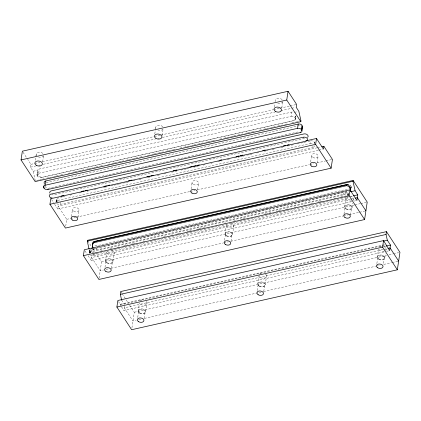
<?xml version="1.0" encoding="UTF-8"?>
<svg xmlns="http://www.w3.org/2000/svg" width="421" height="421" viewBox="0 0 421 421"><rect width="100%" height="100%" fill="white"/><g stroke="black" fill="none" stroke-linecap="round" stroke-linejoin="round"><path stroke-width="0.32" stroke-dasharray="2.1 1.58" d="M37.569 170.8L36.969 175.01M56.403 199.17L55.982 202.185M89.873 250.558L89.457 253.574A2.942 1.947 8.5 0 1 91.152 251.826L343.562 194.918A2.942 1.947 8.5 0 1 346.341 195.27M35.269 180.767L33.164 171.258L30.512 167.179L30.933 164.358L27.718 159.417M35.327 160.222L36.169 154.602M294.168 120.232C296.263 120.259 295.995 112.196 295.263 118.106A2.942 1.947 8.5 0 1 293.832 120.585L41.421 177.494A2.942 1.947 8.5 0 1 37.543 176.215L37.232 175.741L37.679 172.752A5.226 4.831 78.9 0 1 37.653 170.242M37.543 176.215L37.906 173.768L37.679 172.752M37.232 175.741A2.942 1.947 8.5 0 1 38.669 173.263L39.306 168.989L291.716 112.075A2.942 1.947 8.5 0 1 293.705 112.133M42.663 161.817L43.595 155.575M41.421 177.494L293.832 120.585M48.083 188.366L299.242 131.668M56.403 201.87L56.64 200.301A2.942 1.947 8.5 0 1 56.819 198.454M56.53 202.059L56.64 200.301M55.982 201.991A2.942 1.947 8.5 0 1 57.682 200.438L58.072 197.817L59.966 197.391M318.313 150.255L57.74 209.005L58.161 206.164L316.818 147.845M56.809 203.601A2.942 1.947 8.5 0 0 60.256 204.39L60.645 201.77M65.713 226.193L66.739 219.33L58.161 206.164M71.423 216.462L72.449 209.6M77.906 217.394L79.022 209.905M89.457 253.379L89.973 249.906M89.878 253.258L90.11 251.69A2.942 1.947 8.5 0 1 90.862 249.442M90.078 252.921L90.236 251.874A2.942 1.947 8.5 0 0 92.167 253.116M91.152 251.826L91.546 249.206M351.782 201.643L91.21 260.394L92.057 254.731M90.478 255.147A2.942 1.947 8.5 0 0 93.725 255.779L94.115 253.158M92.904 248.943A2.942 1.947 8.5 0 0 96.546 249.927L96.867 247.79M99.093 278.207L101.519 261.983L95.525 252.784M105.45 260.967L106.755 252.232M104.992 267.23L105.924 260.988M111.47 268.156L112.496 261.294M112.97 261.315L114.275 252.579M121.248 306.372L118.559 301.573M383.899 251.937L123.963 310.54L124.627 306.12M154.796 133.889L155.449 129.521M155.544 128.894L155.728 127.647M131.926 327.843L134.257 312.245L128.931 304.073M162.132 135.483L163.064 129.242M138.183 311.224L139.398 303.115M137.725 317.487L138.662 311.251M144.208 318.418L145.234 311.551M145.708 311.577L147.013 302.836M191.081 188.882L192.013 182.64M197.56 189.813L198.586 182.946M225.009 234.008L226.314 225.272M224.551 240.27L225.488 234.029M231.034 241.201L232.06 234.334M232.534 234.36L233.839 225.619M274.36 106.929L274.829 103.808M281.791 107.902L282.817 101.04M257.747 284.27L259.052 275.534M257.289 290.532L258.22 284.291M263.767 291.458L264.793 284.596M265.272 284.617L266.577 275.881M38.669 173.263L291.079 116.354L291.716 112.075M295.263 118.106L294.958 117.633L295.321 115.207M295.531 118.838L295.71 117.617L295.489 118.711M57.682 200.438L310.093 143.529L310.482 140.909A2.942 1.947 8.5 0 1 314.366 142.193L314.487 142.377A2.942 1.947 8.5 0 1 314.75 143.114M60.256 204.39L312.666 147.482L313.056 144.861M310.645 161.927L311.577 155.686M314.129 143.766L314.366 142.193M314.329 143.429L314.487 142.377M317.124 162.853L318.15 155.991M343.562 194.918L343.957 192.297A2.942 1.947 8.5 0 1 347.835 193.581L347.962 193.765A2.942 1.947 8.5 0 1 348.046 195.276M344.573 207.053L345.878 198.317M93.725 255.779L346.136 198.87L346.525 196.249M344.02 213.936L345.046 207.074M347.604 195.149L347.835 193.581M347.725 195.339L347.962 193.765M347.967 196.423L348.325 194.044M350.656 186.25L350.725 185.793A2.942 1.947 8.5 0 0 349.862 184.993M350.993 186.508L350.725 185.793M351.135 188.066L351.293 186.998M350.504 214.868L351.619 207.379M352.098 207.4L352.751 203.033M353.119 200.538L353.403 198.665M377.311 257.31L378.521 249.2M376.853 263.572L377.784 257.331M384.357 257.636L383.331 264.504L391.604 262.662M384.831 257.663L385.394 253.916M385.857 250.795L386.136 248.922M30.933 164.358L34.133 163.632M34.775 163.49L39.895 162.338M42.458 161.759L153.854 136.641M154.496 136.499L160.259 135.199M160.901 135.052L272.94 109.792M273.582 109.649L279.339 108.35M279.981 108.202L289.585 106.039M290.227 105.897L295.989 104.597M30.512 167.179L35.632 166.027M38.832 165.306L40.111 165.016M43.316 164.295L155.354 139.03M157.917 138.456L159.196 138.167M162.395 137.446L275.076 112.039M280.839 110.739L291.085 108.429M291.721 108.286L294.926 107.566M33.164 171.258L37.664 170.247A2.942 1.947 8.5 0 1 39.306 168.989M294.368 112.37L297.736 111.607M36.548 180.477L39.111 179.899M39.748 179.756L41.668 179.32M42.311 179.178L46.152 178.309M46.794 178.167L48.715 177.736M49.352 177.588L53.193 176.725M53.835 176.578L55.756 176.146M56.398 176.004L60.24 175.136M60.877 174.994L62.797 174.557M67.918 173.405L71.759 172.536M72.401 172.394L74.322 171.963M74.964 171.815L78.806 170.947M79.443 170.805L81.364 170.373M82.006 170.226L85.847 169.363M86.489 169.216L88.41 168.784M89.047 168.642L92.888 167.774M93.53 167.632L95.451 167.195M96.088 167.053L99.93 166.184M100.572 166.042L102.492 165.611M107.613 164.453L111.454 163.59M112.097 163.443L114.017 163.011M114.659 162.864L118.501 162.001M119.138 161.853L121.059 161.422M121.701 161.28L125.542 160.412M126.179 160.269L128.1 159.833M128.742 159.691L132.583 158.822M133.225 158.68L135.146 158.249M135.783 158.101L139.625 157.238M140.267 157.091L142.187 156.659M147.308 155.507L151.15 154.639M151.792 154.496L153.712 154.06M154.349 153.918L158.191 153.049M158.833 152.907L160.754 152.47M161.396 152.328L165.237 151.46M165.874 151.318L167.795 150.886M168.437 150.739L172.278 149.876M172.92 149.729L174.841 149.297M179.962 148.145L183.803 147.276M184.44 147.134L186.361 146.697M187.003 146.555L190.845 145.687M191.487 145.545L193.407 145.113M194.044 144.966L197.886 144.103M198.528 143.956L200.449 143.524M201.091 143.377L204.927 142.514M205.569 142.366L207.49 141.935M208.132 141.793L211.974 140.924M212.61 140.782L214.531 140.346M219.657 139.193L223.498 138.325M224.135 138.183L226.056 137.751M226.698 137.604L230.54 136.741M231.176 136.593L233.097 136.162M233.739 136.015L237.581 135.152M238.223 135.004L240.144 134.573M240.78 134.431L244.622 133.562M245.264 133.42L247.185 132.983M247.827 132.841L251.669 131.973M252.305 131.831L254.226 131.399M259.347 130.242L263.188 129.379M263.83 129.231L265.751 128.8M266.393 128.658L270.235 127.789M270.871 127.647L272.792 127.21M273.434 127.068L277.276 126.2M277.918 126.058L279.839 125.626M280.475 125.479L284.317 124.616M284.959 124.469L286.88 124.037M292 122.879L295.842 122.016M296.484 121.869L298.405 121.437M46.126 182.703L296.726 126.2M297.368 126.058L301.215 125.19M304.53 138.33L54.014 194.812A2.942 1.947 8.5 0 1 51.778 194.681M60.598 197.249L62.487 196.823M63.118 196.681L65.013 196.254M70.06 195.118L71.954 194.686M79.527 192.981L81.421 192.555M87.1 191.276L88.363 190.992M94.041 189.708L97.825 188.855M103.508 187.577L104.766 187.292M105.397 187.15L106.66 186.866M111.076 185.866L113.602 185.298M114.233 185.156L116.128 184.73M116.759 184.587L118.648 184.161M119.28 184.019L123.069 183.167M123.7 183.024L125.59 182.593M126.221 182.451L128.116 182.025M133.162 180.888L135.057 180.462M138.846 179.609L141.998 178.899M147.676 177.615L151.465 176.762M157.144 175.483L160.296 174.773M164.085 173.915L167.237 173.205M171.657 172.21L176.704 171.073M181.125 170.073L183.645 169.505M184.277 169.363L186.171 168.937M186.803 168.795L188.692 168.368M193.744 167.232L195.633 166.805M196.265 166.663L198.159 166.232M203.206 165.095L205.101 164.669M210.779 163.39L212.042 163.106M217.72 161.822L221.509 160.969M227.187 159.691L230.34 158.98M234.76 157.98L237.281 157.412M237.912 157.27L239.807 156.844M240.438 156.701L242.333 156.275M242.964 156.133L246.748 155.281M247.38 155.138L249.274 154.712M249.906 154.565L251.795 154.139M256.847 153.002L258.736 152.576M264.42 151.297L265.677 151.013M266.309 150.871L268.203 150.439M271.992 149.587L275.145 148.876M280.823 147.597L283.98 146.887M287.764 146.029L293.442 144.75M297.231 143.898L300.383 143.187M301.015 143.045L302.91 142.619M303.541 142.472L305.435 142.045M307.956 141.477L309.851 141.051M317.455 147.703L321.297 146.834M318.955 150.108L322.796 149.245M66.739 219.33L75.701 217.31M76.343 217.168L189.666 191.618M190.303 191.471L194.786 190.46M197.349 189.882L309.388 164.622M310.03 164.479L313.866 163.611M317.071 162.89L325.391 161.011M326.033 160.869L331.795 159.57M254.942 210.084L97.188 245.654A2.942 1.947 8.5 0 1 93.746 244.864M255.573 209.942L348.967 188.882M92.173 249.064L106.687 245.79M107.318 245.648L343.957 192.297M93.541 248.8L348.63 191.287M89.12 249.385L89.399 250.648L93.894 249.637A5.226 4.831 78.9 0 1 93.436 248.932M96.546 249.927L348.956 193.018M100.524 251.079L102.419 250.653M109.992 248.943L111.886 248.516M116.933 247.38L118.827 246.953M123.874 245.817L125.768 245.39M126.395 245.248L127.658 244.959M130.815 244.248L132.71 243.822M133.336 243.68L135.23 243.254M142.803 241.549L144.698 241.122M152.27 239.412L156.054 238.56M163.627 236.849L165.521 236.423M170.568 235.286L172.463 234.86M177.509 233.723L179.404 233.297M186.977 231.587L188.871 231.161M189.497 231.018L191.392 230.592M196.439 229.456L198.333 229.029M198.965 228.882L202.754 228.029M203.385 227.887L204.643 227.603M224.209 223.193L225.467 222.909M233.671 221.062L235.565 220.63M240.612 219.494L242.507 219.067M243.138 218.925L245.033 218.499M263.962 214.231L265.856 213.805M266.488 213.663L267.745 213.379M269.008 213.094L271.534 212.521M275.95 211.526L277.844 211.1M278.476 210.958L280.996 210.389M285.417 209.395L289.201 208.537M294.253 207.4L296.142 206.974M303.715 205.269L304.978 204.985M310.656 203.701L312.55 203.275M317.597 202.138L319.492 201.712M320.123 201.57L322.018 201.143M334.006 198.438L335.9 198.012M340.947 196.87L342.841 196.444M92.699 254.584L348.788 196.844M349.43 196.702L352.63 195.981M350.288 199.233L91.636 257.552L100.214 270.719L103.413 269.998M350.93 199.091L354.129 198.37M354.345 201.064L355.624 200.775M101.519 261.983L354.408 204.964M355.05 204.822L360.171 203.664M360.813 203.522L366.575 202.222M105.976 269.419L108.534 268.845M111.097 268.266L223.135 243.006M223.777 242.859L228.256 241.849M230.819 241.27L342.857 216.01M343.499 215.868L348.62 214.71M349.262 214.568L358.866 212.4M359.508 212.258L364.628 211.105M120.311 304.257L385.362 244.501M120.227 304.804L385.283 245.043M383.447 246.669L386.01 246.096M383.026 249.495L124.374 307.814L132.947 320.981L136.151 320.255M383.668 249.353L387.509 248.485M386.457 251.358L389.02 250.779M134.257 312.245L386.504 255.368M389.067 254.789L392.909 253.926M393.546 253.779L398.671 252.626M138.709 319.681L141.272 319.102M144.471 318.381L260.994 292.111M263.557 291.532L375.595 266.272M376.237 266.125L380.079 265.262M392.24 262.52L398.003 261.22M41.158 177.278L39.153 176.299L37.906 173.768M87.773 240.88L91.646 246.832M93.057 248.995L95.172 252.242M120.769 291.537L121.832 293.174M122.19 293.716L128.579 303.525M89.399 250.648L91.062 253.2M121.616 300.11L124.442 304.446M23.071 152.286L27.36 158.87M121.585 306.893L123.963 310.54M51.525 199.465L54.004 203.264M54.683 204.311L57.74 209.005M84.995 250.853L87.121 254.11M88.152 255.7L91.21 260.394M45.079 186.319L46.147 187.703L47.51 188.329A2.163 2 78.9 0 0 47.805 188.334M146.329 301.468A3.789 2.505 8.5 0 1 144.987 305.046A3.789 2.505 8.5 0 1 139.704 303.215M140.061 301.057A3.789 2.505 8.5 0 1 143.045 300.131M265.414 274.097A3.789 2.505 8.5 0 1 264.556 278.086A3.789 2.505 8.5 0 1 259.094 275.781M259.62 274.103A3.789 2.505 8.5 0 1 262.609 273.171M383.678 246.49A3.789 2.505 8.5 0 1 385.757 250.142M384.257 251.095A3.789 2.505 8.5 0 1 378.653 248.827M379.653 246.78A3.789 2.505 8.5 0 1 382.168 246.217M94.215 252.5A2.942 1.947 8.5 0 1 90.331 251.221L90.21 251.032A2.942 1.947 8.5 0 1 90.12 249.527M347.52 195.239A2.942 1.947 8.5 0 0 348.056 193.113L347.935 192.923A2.942 1.947 8.5 0 0 345.115 191.555M347.746 196.739A2.942 1.947 8.5 0 1 346.136 198.87M111.444 250.037A3.789 2.505 8.5 0 1 114.091 253.495A3.789 2.505 8.5 0 1 109.092 254.621A3.789 2.505 8.5 0 1 107.134 251.011M231.008 223.083A3.789 2.505 8.5 0 1 233.692 226.456A3.789 2.505 8.5 0 1 228.898 227.745A3.789 2.505 8.5 0 1 226.545 224.282M350.572 196.123A3.789 2.505 8.5 0 1 353.177 199.659M351.519 200.833A3.789 2.505 8.5 0 1 347.209 200.217A3.789 2.505 8.5 0 1 346.104 197.323M351.03 186.261A2.942 1.947 8.5 0 1 350.998 187.945M314.361 145.734A2.942 1.947 8.5 0 1 312.666 147.482M310.093 143.529A2.942 1.947 8.5 0 1 313.335 144.161M57.388 198.054A2.942 1.947 8.5 0 1 57.84 197.881M58.13 201.538A2.942 1.947 8.5 0 1 56.761 200.485M43.579 155.707A3.789 2.505 8.5 0 1 37.927 156.749M36.664 155.765A3.789 2.505 8.5 0 1 38.353 152.355A3.789 2.505 8.5 0 1 43.479 154.228M163.027 128.989A3.789 2.505 8.5 0 1 157.828 129.947M155.944 128.373A3.789 2.505 8.5 0 1 157.912 125.4A3.789 2.505 8.5 0 1 162.759 126.837M282.78 101.545A3.789 2.505 8.5 0 1 277.749 103.119M275.634 101.635A3.789 2.505 8.5 0 1 277.476 98.44A3.789 2.505 8.5 0 1 282.475 100.093M291.079 116.354A2.942 1.947 8.5 0 1 294.958 117.633M139.604 313.182A3.789 2.505 8.5 0 0 145.671 312.082A3.789 2.505 8.5 0 0 140.561 308.94A3.789 2.505 8.5 0 0 139.604 313.182M259.168 286.222A3.789 2.505 8.5 0 0 265.235 285.122A3.789 2.505 8.5 0 0 260.125 281.981A3.789 2.505 8.5 0 0 259.168 286.222M378.732 259.268A3.789 2.505 8.5 0 0 384.799 258.168A3.789 2.505 8.5 0 0 379.684 255.026A3.789 2.505 8.5 0 0 378.732 259.268M139.898 312.956A3.31 2.189 8.5 0 0 145.203 311.993A3.31 2.189 8.5 0 0 140.735 309.251A3.31 2.189 8.5 0 0 139.898 312.956M259.462 286.001A3.31 2.189 8.5 0 0 264.767 285.038A3.31 2.189 8.5 0 0 260.299 282.291A3.31 2.189 8.5 0 0 259.462 286.001M379.026 259.041A3.31 2.189 8.5 0 0 384.326 258.078A3.31 2.189 8.5 0 0 379.863 255.337A3.31 2.189 8.5 0 0 379.026 259.041M106.866 262.92A3.789 2.505 8.5 0 0 112.933 261.82A3.789 2.505 8.5 0 0 107.823 258.678A3.789 2.505 8.5 0 0 106.866 262.92M226.43 235.965A3.789 2.505 8.5 0 0 232.497 234.865A3.789 2.505 8.5 0 0 227.387 231.724A3.789 2.505 8.5 0 0 226.43 235.965M345.994 209.005A3.789 2.505 8.5 0 0 352.061 207.906A3.789 2.505 8.5 0 0 346.951 204.764A3.789 2.505 8.5 0 0 345.994 209.005M107.166 262.699A3.31 2.189 8.5 0 0 112.465 261.736A3.31 2.189 8.5 0 0 107.997 258.989A3.31 2.189 8.5 0 0 107.166 262.699M226.724 235.739A3.31 2.189 8.5 0 0 232.029 234.776A3.31 2.189 8.5 0 0 227.561 232.034A3.31 2.189 8.5 0 0 226.724 235.739M346.288 208.784A3.31 2.189 8.5 0 0 351.593 207.821A3.31 2.189 8.5 0 0 347.125 205.074A3.31 2.189 8.5 0 0 346.288 208.784M73.691 211.31A3.31 2.189 8.5 0 0 78.99 210.347A3.31 2.189 8.5 0 0 74.528 207.6A3.31 2.189 8.5 0 0 73.691 211.31M193.255 184.351A3.31 2.189 8.5 0 0 198.554 183.388A3.31 2.189 8.5 0 0 194.086 180.646A3.31 2.189 8.5 0 0 193.255 184.351M312.819 157.396A3.31 2.189 8.5 0 0 318.118 156.433A3.31 2.189 8.5 0 0 313.65 153.686A3.31 2.189 8.5 0 0 312.819 157.396"/><path stroke-width="0.63" d="M21.05 159.927L22.355 151.192L288.053 91.283L296.626 104.45L296.205 107.276L298.863 111.355L300.962 120.859L300.841 121.664L35.148 181.572L21.05 159.927L286.743 100.019L288.053 91.283M44.242 184.303L44.316 183.814A5.852 5.41 78.9 0 1 44.205 183.135A2.942 1.947 8.5 0 1 45.8 180.972L298.21 124.063A2.942 1.947 8.5 0 1 301.857 125.042A5.852 5.41 78.9 0 1 302.041 125.705L302.262 126.721L301.762 130.089A2.942 1.947 8.5 0 1 300.331 132.568L47.92 189.482A2.942 1.947 8.5 0 1 44.037 188.198L43.805 187.24M43.873 186.75L43.984 186.014M44.037 188.198L44.1 187.777M43.731 187.729A2.942 1.947 8.5 0 1 45.163 185.245L45.8 180.972M47.92 189.482L47.983 189.034M321.939 146.692L323.86 146.261L332.437 159.427L331.127 168.163L65.434 228.066L49.936 204.274L50.815 198.375L52.099 198.086M353.114 180.435L367.212 202.08L364.602 219.552L98.909 279.455L83.405 255.663L84.289 249.764L349.983 189.86L356.908 200.485L357.755 194.823L355.098 190.745L352.993 181.24L353.114 180.435L87.421 240.338L87.3 241.144L88.978 248.748M92.831 247.553L92.72 248.285L92.62 246.427M346.841 184.509L94.43 241.417L94.251 242.607L346.662 185.698L346.841 184.509A2.942 1.947 8.5 0 1 348.493 184.487M386.462 231.634L399.95 252.337L397.34 269.808L131.641 329.717L116.88 307.051L117.859 300.499L383.552 240.591L389.662 250.637L390.488 245.085L387.315 240.207L386.041 234.455L386.462 231.634L120.769 291.537L120.348 294.363L121.616 300.11M45.163 185.245L297.573 128.337L298.21 124.063M300.331 132.568L300.415 131.978M301.762 130.089L301.452 129.621L302.041 125.705M331.127 168.163L315.629 144.366L316.513 138.472L305.63 140.924M323.86 146.261L323.433 149.097L316.513 138.472M364.602 219.552L349.104 195.754L349.983 189.86M350.561 189.255A5.226 4.831 78.9 0 1 350.682 191.345A2.942 1.947 8.5 0 0 350.556 190.855A5.852 5.41 78.9 0 0 350.446 190.176L350.472 187.471M350.446 190.176L350.719 188.319M397.34 269.808L382.573 247.143L383.552 240.591M94.115 241.765L92.894 243.012L92.488 245.185M301.983 130.089L302.394 128.516L302.262 126.721M301.857 130.321L301.668 130.599M61.061 196.065L63.624 195.491M81.548 191.45L84.111 190.871M85.389 190.581L87.31 190.15M103.955 186.392L106.518 185.819M107.797 185.529L109.718 185.098M128.284 180.909L132.126 180.046M146.85 176.725L149.413 176.146M150.692 175.857L153.255 175.278M173.099 170.805L176.941 169.937M189.745 167.053L192.308 166.474M193.586 166.184L196.149 165.611M197.428 165.321L199.349 164.885M219.836 160.269L221.756 159.833M236.486 156.517L239.044 155.938M240.323 155.649L242.885 155.07M262.736 150.597L265.293 150.018M283.222 145.976L285.78 145.398M287.064 145.113L288.985 144.677M49.936 204.274L315.629 144.366M87.3 241.144L352.993 181.24M94.388 241.68L346.799 184.766M351.161 191.629L355.098 190.745M83.405 255.663L349.104 195.754M353.272 195.833L357.755 194.823M355.408 198.08L357.329 197.649L365.907 210.816M120.348 294.363L386.041 234.455M383.473 241.07L387.315 240.207M386.01 246.096L390.488 245.085M116.88 307.051L382.573 247.143M388.146 248.343L390.067 247.906L398.645 261.073M346.836 185.666L348.867 186.524L350.219 189.161M347.088 184.73C349.314 184.793 350.33 187.392 350.582 189.25M286.743 100.019L300.841 121.664M92.631 246.343L92.857 247.359M92.494 247.269L92.52 244.59L93.704 242.828A2.163 2 78.9 0 1 93.972 242.691M91.41 248.611A2.942 1.947 8.5 0 1 91.641 248.553M92.762 243.359A2.942 1.947 8.5 0 1 92.736 243.164M92.82 242.58A2.942 1.947 8.5 0 1 94.43 241.417M307.509 137.414A2.942 1.947 8.5 0 0 307.856 135.42L307.735 135.23A2.942 1.947 8.5 0 0 303.851 133.952L51.441 190.86A2.942 1.947 8.5 0 0 49.91 193.171M297.573 128.337A2.942 1.947 8.5 0 1 301.452 129.621M303.362 137.225L50.952 194.139A2.942 1.947 8.5 0 0 49.52 196.618L49.641 196.807A2.942 1.947 8.5 0 0 53.525 198.086L305.935 141.177A2.942 1.947 8.5 0 0 307.367 138.698L307.246 138.509A2.942 1.947 8.5 0 0 303.362 137.225M138.593 321.691A3.31 2.189 8.5 0 0 143.898 320.728A3.31 2.189 8.5 0 0 139.43 317.987A3.31 2.189 8.5 0 0 138.593 321.691M258.157 294.737A3.31 2.189 8.5 0 0 263.457 293.774A3.31 2.189 8.5 0 0 258.994 291.027A3.31 2.189 8.5 0 0 258.157 294.737M377.721 267.777A3.31 2.189 8.5 0 0 383.021 266.814A3.31 2.189 8.5 0 0 378.553 264.072A3.31 2.189 8.5 0 0 377.721 267.777M105.855 271.434A3.31 2.189 8.5 0 0 111.16 270.471A3.31 2.189 8.5 0 0 106.692 267.724A3.31 2.189 8.5 0 0 105.855 271.434M225.419 244.475A3.31 2.189 8.5 0 0 230.724 243.512A3.31 2.189 8.5 0 0 226.256 240.77A3.31 2.189 8.5 0 0 225.419 244.475M344.983 217.52A3.31 2.189 8.5 0 0 350.283 216.557A3.31 2.189 8.5 0 0 345.82 213.81A3.31 2.189 8.5 0 0 344.983 217.52M72.386 220.046A3.31 2.189 8.5 0 0 77.685 219.083A3.31 2.189 8.5 0 0 73.222 216.336A3.31 2.189 8.5 0 0 72.386 220.046M191.95 193.086A3.31 2.189 8.5 0 0 197.249 192.123A3.31 2.189 8.5 0 0 192.781 189.382A3.31 2.189 8.5 0 0 191.95 193.086M311.514 166.132A3.31 2.189 8.5 0 0 316.813 165.169A3.31 2.189 8.5 0 0 312.345 162.422A3.31 2.189 8.5 0 0 311.514 166.132M36.28 165.295A3.789 2.505 8.5 0 0 42.347 164.195A3.789 2.505 8.5 0 0 37.237 161.054A3.789 2.505 8.5 0 0 36.28 165.295M155.844 138.341A3.789 2.505 8.5 0 0 161.911 137.235A3.789 2.505 8.5 0 0 156.801 134.094A3.789 2.505 8.5 0 0 155.844 138.341M275.408 111.381A3.789 2.505 8.5 0 0 281.475 110.281A3.789 2.505 8.5 0 0 276.365 107.139A3.789 2.505 8.5 0 0 275.408 111.381"/></g></svg>
